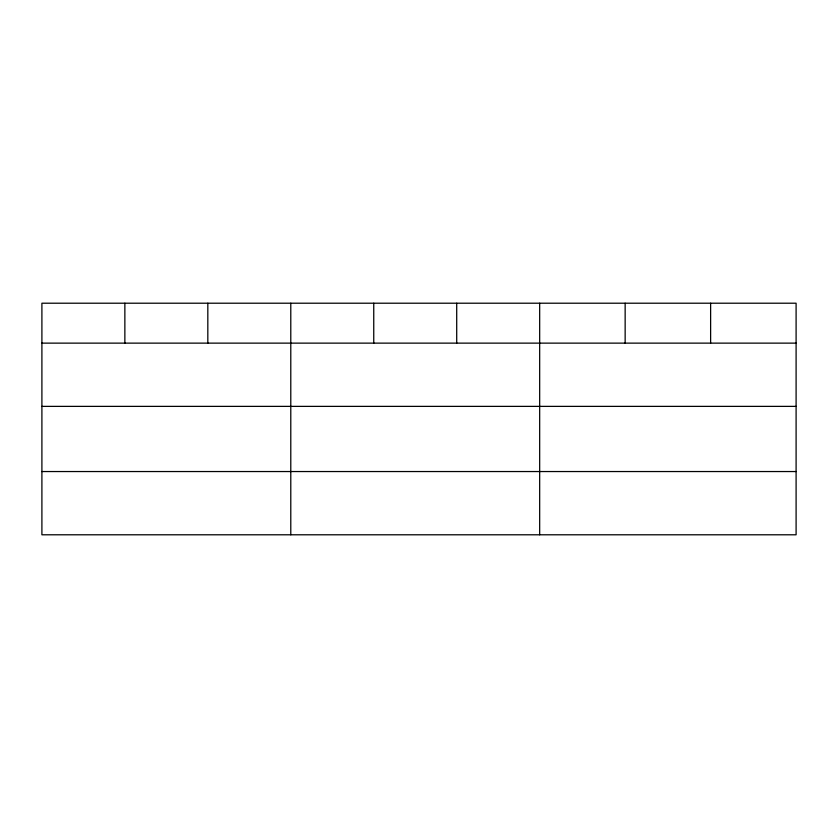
<?xml version="1.0" encoding="UTF-8"?>
<svg xmlns="http://www.w3.org/2000/svg" width="838" height="838" viewBox="0 0 838 838"><rect width="100%" height="100%" fill="white"/><g stroke="black" fill="none" stroke-linecap="round" stroke-linejoin="round"><path stroke-width="1.26" d="M796.1 406.378L796.1 303.209L41.9 303.209L41.9 534.791L796.1 534.791L796.1 406.378L41.9 406.378M41.9 343.13L796.1 343.13M41.9 471.543L796.1 471.543M710.624 303.209L710.624 343.13M625.148 303.209L625.148 343.13M539.672 303.209L539.672 534.791M456.71 303.209L456.71 343.13M373.748 303.209L373.748 343.13M290.786 303.209L290.786 534.791M207.824 303.209L207.824 343.13M124.862 303.209L124.862 343.13"/></g></svg>
